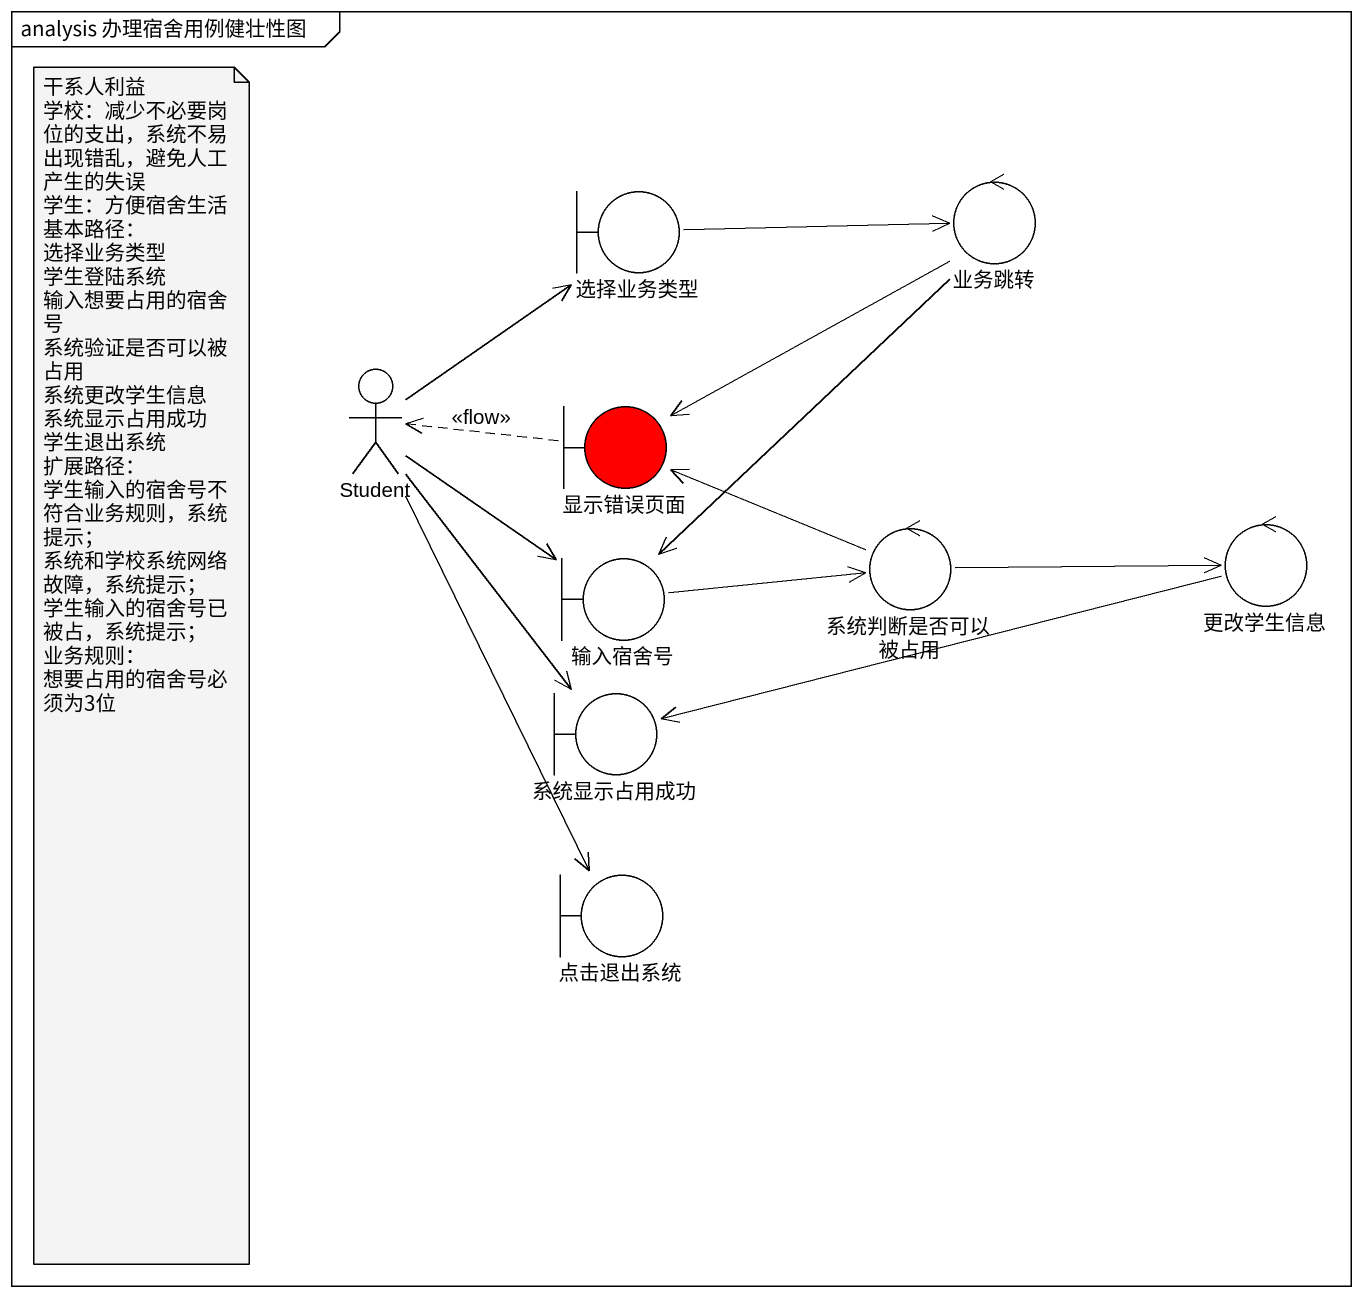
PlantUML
@startuml
mainframe analysis 办理宿舍用例健壮性图
boundary 选择业务类型
control 业务跳转
actor Student
boundary 显示错误页面 #FF0000
control 系统判断是否可以被占用
control 更改学生信息
boundary 输入宿舍号
boundary 系统显示占用成功
boundary 点击退出系统
选择业务类型 -right-> 业务跳转
业务跳转 --> 显示错误页面
业务跳转 --> 输入宿舍号
Student -up-> 选择业务类型
Student --> 输入宿舍号
Student --> 系统显示占用成功
Student --> 点击退出系统
显示错误页面 .left.> Student : <<flow>>
系统判断是否可以被占用 -left-> 显示错误页面
系统判断是否可以被占用 -right-> 更改学生信息
更改学生信息 -left-> 系统显示占用成功
输入宿舍号 -right-> 系统判断是否可以被占用
note as N1
  干系人利益
  学校：减少不必要岗位的支出，系统不易出现错乱，避免人工产生的失误
  学生：方便宿舍生活
  基本路径：
  选择业务类型
  学生登陆系统
  输入想要占用的宿舍号
  系统验证是否可以被占用
  系统更改学生信息
  系统显示占用成功
  学生退出系统
  扩展路径：
  学生输入的宿舍号不符合业务规则，系统提示；
  系统和学校系统网络故障，系统提示；
  学生输入的宿舍号已被占，系统提示；
  业务规则：
  想要占用的宿舍号必须为3位
end note
@enduml
